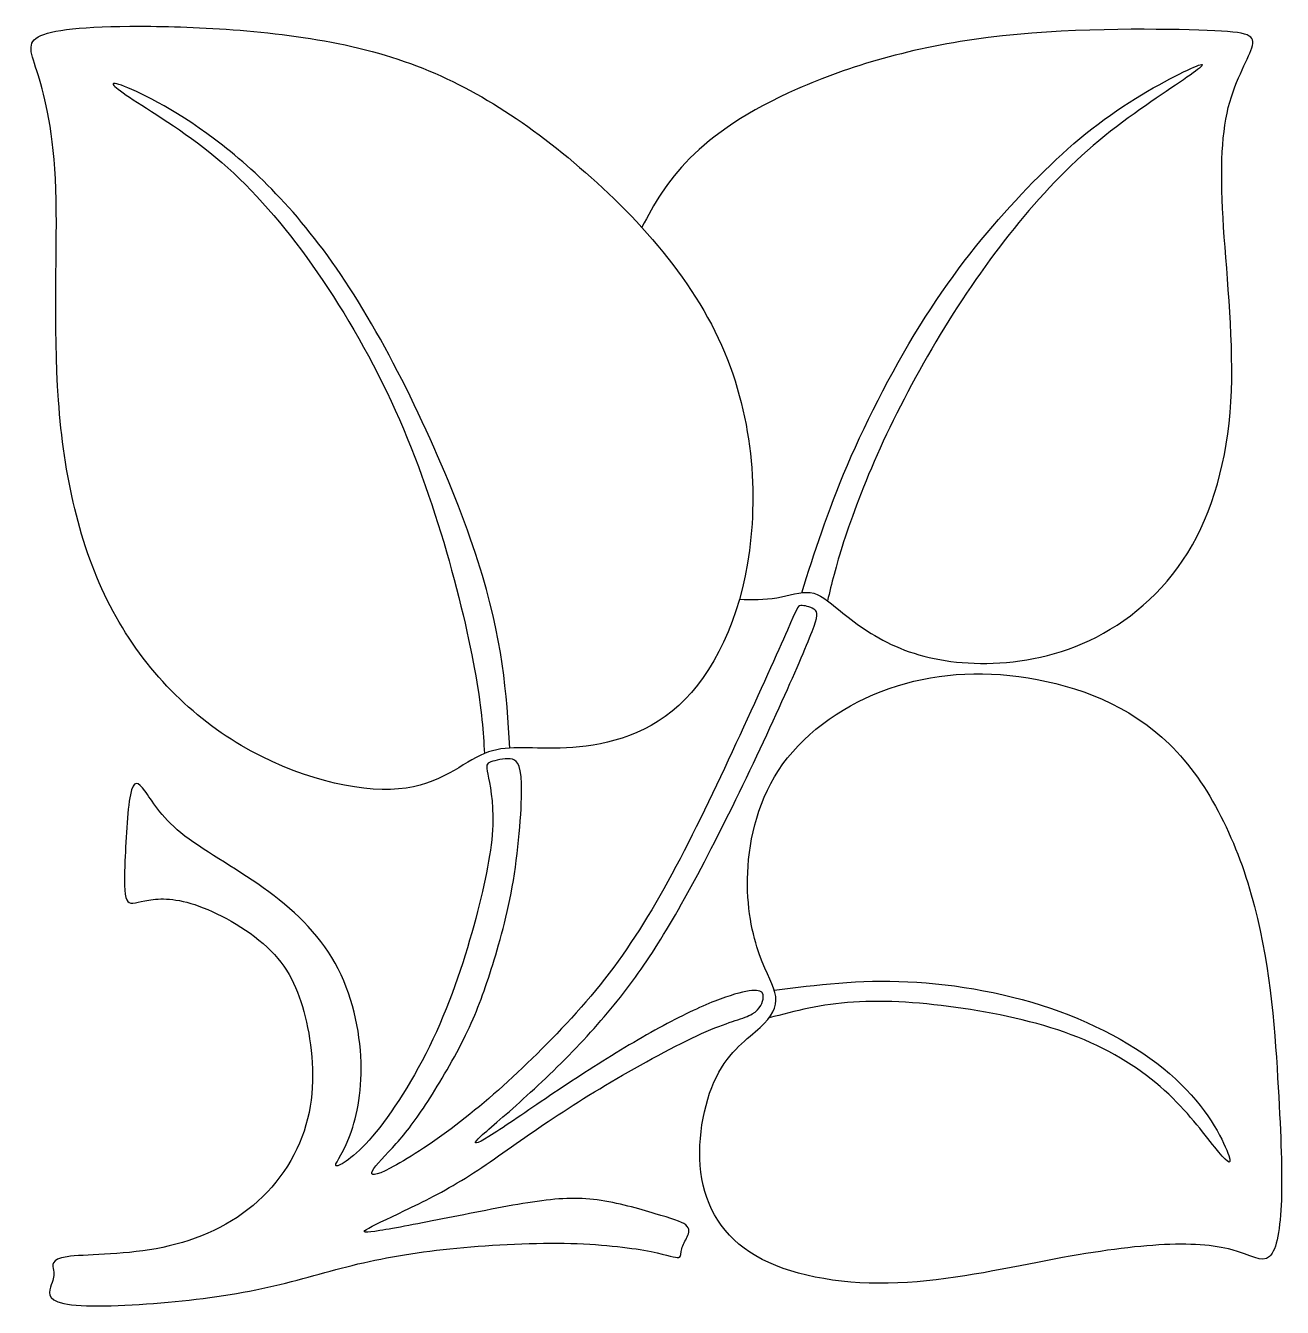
# Model space of a CAD drawing. Header units: millimetres. Extents: x -100 to 100, y -108 to 99.
# Drawn here: x -99.57 to -68.14, y 66.82 to 98.89 of the extents above; entities that cross this region are included whole.
import ezdxf

# ---------------------------------------------------------------- set-up
doc = ezdxf.new("R2010")
doc.units = ezdxf.units.MM
doc.header["$MEASUREMENT"] = 0

msp = doc.modelspace()

# ---------------------------------------------------------------- linework, layer by layer
at = {"color": 5, "linetype": 'ByBlock', "lineweight": -2}
for points, knots in [([(-86.296, 95.821), (-87.838, 97.044), (-89.296, 97.832), (-91.072, 98.285), (-92.849, 98.737), (-94.944, 98.854), (-96.436, 98.871), (-97.927, 98.888), (-98.816, 98.804), (-99.193, 98.637), (-99.57, 98.469), (-99.436, 98.217), (-99.26, 97.656), (-99.084, 97.095), (-98.866, 96.223), (-98.816, 94.798), (-98.765, 93.374), (-98.883, 91.396), (-98.749, 89.519), (-98.614, 87.642), (-98.229, 85.865), (-97.458, 84.373), (-96.687, 82.882), (-95.531, 81.675), (-94.181, 80.879), (-92.832, 80.083), (-91.29, 79.697), (-90.243, 79.79), (-89.195, 79.882), (-88.642, 80.452), (-88.097, 80.678), (-87.553, 80.904), (-87.016, 80.787), (-86.204, 80.812), (-85.391, 80.837), (-84.301, 81.005), (-83.405, 81.734), (-82.508, 82.463), (-81.804, 83.753), (-81.519, 85.438), (-81.234, 87.122), (-81.368, 89.2), (-82.248, 91.069), (-83.128, 92.938), (-84.754, 94.597), (-86.296, 95.821)], [0, 0, 0, 0, 0.0625, 0.0625, 0.0625, 0.125, 0.125, 0.125, 0.1875, 0.1875, 0.1875, 0.25, 0.25, 0.25, 0.3125, 0.3125, 0.3125, 0.375, 0.375, 0.375, 0.4375, 0.4375, 0.4375, 0.5, 0.5, 0.5, 0.5625, 0.5625, 0.5625, 0.625, 0.625, 0.625, 0.6875, 0.6875, 0.6875, 0.75, 0.75, 0.75, 0.8125, 0.8125, 0.8125, 0.875, 0.875, 0.875, 1, 1, 1, 1]), ([(-81.721, 84.535), (-81.405, 84.529), (-81.089, 84.522), (-80.785, 84.574), (-80.48, 84.625), (-80.187, 84.734), (-79.948, 84.704), (-79.709, 84.675), (-79.525, 84.507), (-79.198, 84.243), (-78.871, 83.98), (-78.402, 83.619), (-77.815, 83.359), (-77.229, 83.1), (-76.525, 82.94), (-75.691, 82.932), (-74.857, 82.924), (-73.893, 83.066), (-72.963, 83.506), (-72.033, 83.946), (-71.136, 84.683), (-70.508, 85.702), (-69.879, 86.72), (-69.519, 88.019), (-69.431, 89.477), (-69.343, 90.935), (-69.527, 92.552), (-69.611, 93.843), (-69.695, 95.133), (-69.678, 96.097), (-69.494, 96.839), (-69.309, 97.581), (-68.957, 98.1), (-68.823, 98.678), (-69.041, 98.737), (-70.235, 98.775), (-71.429, 98.812), (-73.6, 98.829), (-75.498, 98.59), (-77.396, 98.352), (-79.022, 97.857), (-80.266, 97.308), (-81.511, 96.759), (-82.374, 96.156), (-82.96, 95.569), (-83.546, 94.983), (-83.855, 94.413), (-84.164, 93.844)], [0, 0, 0, 0, 0.058824, 0.058824, 0.058824, 0.117647, 0.117647, 0.117647, 0.176471, 0.176471, 0.176471, 0.235294, 0.235294, 0.235294, 0.294118, 0.294118, 0.294118, 0.352941, 0.352941, 0.352941, 0.411765, 0.411765, 0.411765, 0.470588, 0.470588, 0.470588, 0.529412, 0.529412, 0.529412, 0.588235, 0.588235, 0.588235, 0.647059, 0.647059, 0.705882, 0.705882, 0.705882, 0.764706, 0.764706, 0.764706, 0.823529, 0.823529, 0.823529, 0.882353, 0.882353, 0.882353, 1, 1, 1, 1]), ([(-80.159, 84.701), (-79.844, 85.704), (-79.529, 86.706), (-79.02, 87.89), (-78.511, 89.075), (-77.807, 90.441), (-77.073, 91.593), (-76.34, 92.745), (-75.578, 93.684), (-74.044, 95.343), (-73.273, 96.064), (-72.443, 96.65), (-71.614, 97.237), (-70.726, 97.689), (-70.353, 97.849), (-69.98, 98.008), (-70.122, 97.874), (-70.617, 97.534), (-71.111, 97.195), (-71.957, 96.65), (-72.728, 96.009), (-73.499, 95.368), (-74.195, 94.631), (-74.853, 93.814), (-75.511, 92.997), (-76.131, 92.1), (-76.701, 91.157), (-77.27, 90.214), (-77.79, 89.225), (-78.201, 88.32), (-78.611, 87.415), (-78.913, 86.594), (-79.114, 85.971), (-79.315, 85.348), (-79.416, 84.923), (-79.517, 84.498)], [0, 0, 0, 0, 0.076923, 0.076923, 0.076923, 0.153846, 0.153846, 0.153846, 0.230769, 0.230769, 0.307692, 0.307692, 0.307692, 0.384615, 0.384615, 0.384615, 0.461538, 0.461538, 0.461538, 0.538462, 0.538462, 0.538462, 0.615385, 0.615385, 0.615385, 0.692308, 0.692308, 0.692308, 0.769231, 0.769231, 0.769231, 0.846154, 0.846154, 0.846154, 1, 1, 1, 1]), ([(-87.459, 80.814), (-87.543, 82.165), (-87.628, 83.517), (-88.26, 85.495), (-88.894, 87.474), (-90.075, 90.08), (-91.248, 91.978), (-92.422, 93.877), (-94.751, 96.257), (-96.662, 97.195), (-97.098, 97.367), (-97.533, 97.539), (-97.45, 97.413), (-96.972, 97.095), (-96.494, 96.776), (-95.623, 96.265), (-94.814, 95.59), (-94.005, 94.916), (-93.26, 94.078), (-92.539, 93.085), (-91.818, 92.092), (-91.123, 90.943), (-90.54, 89.724), (-89.958, 88.505), (-89.488, 87.214), (-88.743, 84.709), (-88.466, 83.494), (-88.313, 82.619), (-88.159, 81.745), (-88.128, 81.211), (-88.097, 80.678)], [0, 0, 0, 0, 0.083333, 0.083333, 0.083333, 0.166667, 0.166667, 0.166667, 0.25, 0.333333, 0.333333, 0.333333, 0.416667, 0.416667, 0.416667, 0.5, 0.5, 0.5, 0.583333, 0.583333, 0.583333, 0.666667, 0.666667, 0.666667, 0.75, 0.75, 0.833333, 0.833333, 0.833333, 1, 1, 1, 1]), ([(-98.535, 68.087), (-98.11, 68.151), (-97.197, 68.125), (-96.309, 68.288), (-95.421, 68.451), (-94.558, 68.803), (-93.884, 69.369), (-93.209, 69.935), (-92.723, 70.714), (-92.518, 71.539), (-92.312, 72.365), (-92.388, 73.236), (-92.547, 73.957), (-92.706, 74.678), (-92.949, 75.248), (-93.439, 75.742), (-93.93, 76.236), (-94.667, 76.655), (-95.237, 76.861), (-95.807, 77.066), (-96.209, 77.058), (-96.49, 77.012), (-96.771, 76.966), (-96.93, 76.882), (-97.014, 76.974), (-97.097, 77.066), (-97.106, 77.334), (-97.089, 77.883), (-97.072, 78.432), (-97.03, 79.262), (-96.951, 79.647), (-96.871, 80.033), (-96.754, 79.974), (-96.586, 79.744), (-96.419, 79.513), (-96.201, 79.111), (-95.685, 78.692), (-95.17, 78.273), (-94.357, 77.837), (-93.628, 77.317), (-92.899, 76.798), (-92.254, 76.195), (-91.831, 75.432), (-91.407, 74.669), (-91.206, 73.748), (-91.181, 72.956), (-91.156, 72.164), (-91.307, 71.502), (-91.487, 71.053), (-91.667, 70.605), (-91.877, 70.37), (-91.801, 70.358), (-91.726, 70.345), (-91.365, 70.555), (-90.427, 71.652), (-89.849, 72.541), (-89.383, 73.53), (-88.918, 74.518), (-88.566, 75.608), (-88.315, 76.547), (-88.064, 77.485), (-87.913, 78.273), (-87.889, 78.883), (-87.865, 79.494), (-87.968, 79.928), (-88.013, 80.161), (-88.059, 80.395), (-88.046, 80.428), (-87.935, 80.468), (-87.824, 80.508), (-87.614, 80.554), (-87.455, 80.541), (-87.296, 80.529), (-87.187, 80.457), (-87.17, 79.919), (-87.153, 79.381), (-87.229, 78.375), (-87.373, 77.503), (-87.518, 76.632), (-87.732, 75.894), (-88.121, 74.671), (-88.297, 74.185), (-88.57, 73.628), (-88.842, 73.07), (-89.211, 72.442), (-89.512, 71.975), (-89.814, 71.507), (-90.049, 71.202), (-90.302, 70.917), (-90.556, 70.632), (-90.828, 70.368), (-90.897, 70.236), (-90.966, 70.104), (-90.832, 70.104), (-90.451, 70.303), (-90.07, 70.502), (-89.441, 70.9), (-88.813, 71.378), (-88.184, 71.855), (-87.556, 72.412), (-86.904, 73.047), (-86.253, 73.682), (-85.578, 74.394), (-84.375, 75.97), (-83.847, 76.833), (-83.307, 77.851), (-82.766, 78.869), (-82.213, 80.043), (-81.711, 81.132), (-81.208, 82.221), (-80.755, 83.227), (-80.521, 83.763), (-80.286, 84.3), (-80.269, 84.367), (-80.185, 84.377), (-80.102, 84.388), (-79.951, 84.342), (-79.771, 84.241), (-79.741, 84.187), (-79.854, 83.862), (-79.967, 83.537), (-80.223, 82.942), (-80.588, 82.134), (-80.952, 81.325), (-81.426, 80.302), (-81.897, 79.345), (-82.368, 78.388), (-82.838, 77.495), (-83.246, 76.776), (-83.655, 76.058), (-84.003, 75.513), (-84.394, 74.981), (-84.786, 74.449), (-85.222, 73.929), (-85.71, 73.412), (-86.198, 72.894), (-86.739, 72.379), (-87.214, 71.954), (-87.69, 71.528), (-88.1, 71.193), (-88.406, 70.879), (-88.302, 70.9), (-87.985, 71.095), (-87.669, 71.29), (-87.141, 71.658), (-86.573, 72.042), (-86.005, 72.425), (-85.398, 72.823), (-84.805, 73.186), (-84.212, 73.548), (-83.634, 73.875), (-83.146, 74.118), (-82.658, 74.361), (-82.259, 74.52), (-81.951, 74.619), (-81.643, 74.717), (-81.426, 74.755), (-81.294, 74.749), (-81.162, 74.742), (-81.116, 74.692), (-81.124, 74.577), (-81.132, 74.461), (-81.195, 74.281), (-81.398, 74.162), (-81.602, 74.042), (-81.945, 73.984), (-82.549, 73.722), (-83.152, 73.46), (-84.015, 72.995), (-84.786, 72.544), (-85.557, 72.094), (-86.236, 71.658), (-86.854, 71.233), (-87.472, 70.808), (-88.029, 70.393), (-88.572, 70.056), (-89.114, 69.718), (-89.642, 69.458), (-90.093, 69.243), (-90.543, 69.027), (-90.916, 68.855), (-91.05, 68.769), (-91.184, 68.683), (-91.08, 68.683), (-90.713, 68.742), (-90.346, 68.801), (-89.718, 68.918), (-89.012, 69.058), (-88.306, 69.199), (-87.522, 69.362), (-86.892, 69.456), (-86.261, 69.551), (-85.783, 69.576), (-85.274, 69.509), (-84.765, 69.442), (-84.225, 69.282), (-83.827, 69.165), (-83.428, 69.048), (-83.173, 68.972), (-83.06, 68.882), (-82.947, 68.792), (-82.976, 68.688), (-83.024, 68.587), (-83.072, 68.486), (-83.139, 68.39), (-83.162, 68.289), (-83.185, 68.189), (-83.164, 68.084), (-83.242, 68.069), (-83.32, 68.055), (-83.496, 68.13), (-83.931, 68.216), (-84.367, 68.302), (-85.063, 68.398), (-85.936, 68.421), (-86.81, 68.444), (-87.862, 68.394), (-88.788, 68.304), (-89.714, 68.214), (-90.514, 68.084), (-91.262, 67.906), (-92.01, 67.728), (-92.705, 67.502), (-94.314, 67.146), (-95.228, 67.016), (-96.189, 66.934), (-97.15, 66.853), (-98.159, 66.821), (-98.618, 66.915), (-99.076, 67.009), (-98.985, 67.23), (-98.929, 67.385), (-98.873, 67.539), (-98.852, 67.627), (-98.874, 67.748), (-98.895, 67.869), (-98.959, 68.023), (-98.535, 68.087)], [0, 0, 0, 0, 0.012195, 0.012195, 0.012195, 0.02439, 0.02439, 0.02439, 0.036585, 0.036585, 0.036585, 0.04878, 0.04878, 0.04878, 0.060976, 0.060976, 0.060976, 0.073171, 0.073171, 0.073171, 0.085366, 0.085366, 0.085366, 0.097561, 0.097561, 0.097561, 0.109756, 0.109756, 0.109756, 0.121951, 0.121951, 0.121951, 0.134146, 0.134146, 0.134146, 0.146341, 0.146341, 0.146341, 0.158537, 0.158537, 0.158537, 0.170732, 0.170732, 0.170732, 0.182927, 0.182927, 0.182927, 0.195122, 0.195122, 0.195122, 0.207317, 0.207317, 0.207317, 0.219512, 0.219512, 0.231707, 0.231707, 0.231707, 0.243902, 0.243902, 0.243902, 0.256098, 0.256098, 0.256098, 0.268293, 0.268293, 0.268293, 0.280488, 0.280488, 0.280488, 0.292683, 0.292683, 0.292683, 0.304878, 0.304878, 0.304878, 0.317073, 0.317073, 0.317073, 0.329268, 0.329268, 0.341463, 0.341463, 0.341463, 0.353659, 0.353659, 0.353659, 0.365854, 0.365854, 0.365854, 0.378049, 0.378049, 0.378049, 0.390244, 0.390244, 0.390244, 0.402439, 0.402439, 0.402439, 0.414634, 0.414634, 0.414634, 0.426829, 0.426829, 0.439024, 0.439024, 0.439024, 0.45122, 0.45122, 0.45122, 0.463415, 0.463415, 0.463415, 0.47561, 0.47561, 0.47561, 0.487805, 0.487805, 0.5, 0.5, 0.5, 0.512195, 0.512195, 0.512195, 0.52439, 0.52439, 0.52439, 0.536585, 0.536585, 0.536585, 0.54878, 0.54878, 0.54878, 0.560976, 0.560976, 0.560976, 0.573171, 0.573171, 0.573171, 0.585366, 0.585366, 0.597561, 0.597561, 0.597561, 0.609756, 0.609756, 0.609756, 0.621951, 0.621951, 0.621951, 0.634146, 0.634146, 0.634146, 0.646341, 0.646341, 0.646341, 0.658537, 0.658537, 0.658537, 0.670732, 0.670732, 0.670732, 0.682927, 0.682927, 0.682927, 0.695122, 0.695122, 0.695122, 0.707317, 0.707317, 0.707317, 0.719512, 0.719512, 0.719512, 0.731707, 0.731707, 0.731707, 0.743902, 0.743902, 0.743902, 0.756098, 0.756098, 0.756098, 0.768293, 0.768293, 0.768293, 0.780488, 0.780488, 0.780488, 0.792683, 0.792683, 0.792683, 0.804878, 0.804878, 0.804878, 0.817073, 0.817073, 0.817073, 0.829268, 0.829268, 0.829268, 0.841463, 0.841463, 0.841463, 0.853659, 0.853659, 0.853659, 0.865854, 0.865854, 0.865854, 0.878049, 0.878049, 0.878049, 0.890244, 0.890244, 0.890244, 0.902439, 0.902439, 0.902439, 0.914634, 0.914634, 0.914634, 0.926829, 0.926829, 0.939024, 0.939024, 0.939024, 0.95122, 0.95122, 0.95122, 0.963415, 0.963415, 0.963415, 0.97561, 0.97561, 0.97561, 1, 1, 1, 1]), ([(-68.247, 72.325), (-68.319, 73.59), (-68.428, 75.266), (-68.838, 76.85), (-69.249, 78.434), (-69.961, 79.925), (-71.972, 81.895), (-73.271, 82.372), (-75.735, 82.766), (-76.9, 82.682), (-77.973, 82.305), (-79.045, 81.928), (-80.026, 81.258), (-80.633, 80.416), (-81.241, 79.573), (-81.476, 78.559), (-81.513, 77.7), (-81.551, 76.842), (-81.392, 76.138), (-81.216, 75.643), (-81.04, 75.149), (-80.847, 74.864), (-80.78, 74.336), (-80.906, 74.093), (-81.203, 73.82), (-81.501, 73.548), (-81.97, 73.246), (-82.297, 72.584), (-82.624, 71.922), (-82.808, 70.9), (-82.657, 70.037), (-82.506, 69.174), (-82.02, 68.47), (-81.153, 68.021), (-80.286, 67.573), (-79.037, 67.38), (-77.759, 67.431), (-76.481, 67.481), (-75.174, 67.774), (-74.055, 67.988), (-72.936, 68.202), (-72.006, 68.336), (-71.235, 68.382), (-70.464, 68.428), (-69.852, 68.386), (-69.4, 68.26), (-68.947, 68.135), (-68.654, 67.925), (-68.465, 68.093), (-68.277, 68.26), (-68.193, 68.805), (-68.168, 69.505), (-68.143, 70.204), (-68.176, 71.059), (-68.247, 72.325)], [0, 0, 0, 0, 0.05, 0.05, 0.05, 0.1, 0.1, 0.15, 0.15, 0.2, 0.2, 0.2, 0.25, 0.25, 0.25, 0.3, 0.3, 0.3, 0.35, 0.35, 0.35, 0.4, 0.4, 0.45, 0.45, 0.45, 0.5, 0.5, 0.5, 0.55, 0.55, 0.55, 0.6, 0.6, 0.6, 0.65, 0.65, 0.65, 0.7, 0.7, 0.7, 0.75, 0.75, 0.75, 0.8, 0.8, 0.8, 0.85, 0.85, 0.85, 0.9, 0.9, 0.9, 1, 1, 1, 1]), ([(-80.849, 74.757), (-79.787, 74.89), (-78.725, 75.024), (-77.511, 74.969), (-76.297, 74.914), (-74.931, 74.671), (-73.707, 74.223), (-72.484, 73.774), (-71.403, 73.121), (-70.678, 72.408), (-69.953, 71.696), (-69.584, 70.925), (-69.483, 70.619), (-69.383, 70.313), (-69.551, 70.473), (-69.835, 70.829), (-70.12, 71.185), (-70.523, 71.738), (-71.088, 72.249), (-71.654, 72.76), (-72.383, 73.23), (-73.255, 73.577), (-74.126, 73.925), (-75.14, 74.152), (-77.109, 74.445), (-78.065, 74.512), (-78.869, 74.459), (-79.673, 74.407), (-80.326, 74.234), (-80.979, 74.062)], [0, 0, 0, 0, 0.090909, 0.090909, 0.090909, 0.181818, 0.181818, 0.181818, 0.272727, 0.272727, 0.272727, 0.363636, 0.363636, 0.363636, 0.454545, 0.454545, 0.454545, 0.545455, 0.545455, 0.545455, 0.636364, 0.636364, 0.636364, 0.727273, 0.727273, 0.818182, 0.818182, 0.818182, 1, 1, 1, 1])]:
    msp.add_open_spline(points, degree=3, knots=knots, dxfattribs=at)

doc.saveas('drawing.dxf')
